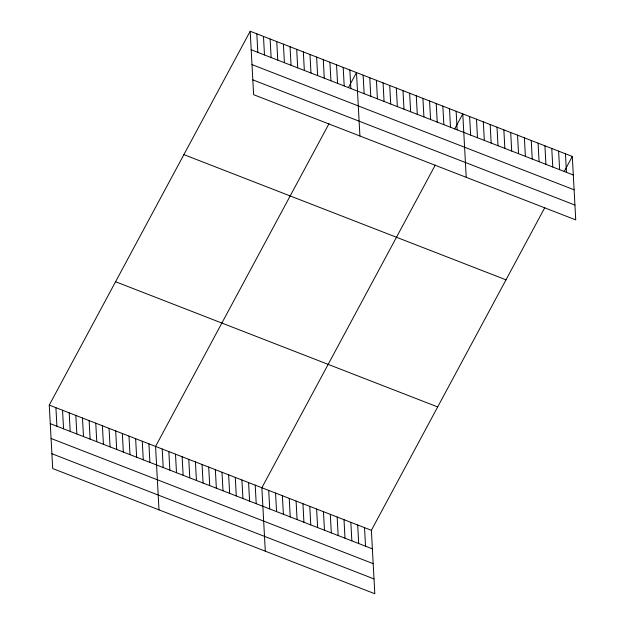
<?xml version="1.0" encoding="UTF-8"?>
<svg xmlns="http://www.w3.org/2000/svg" width="625" height="625" viewBox="0 0 625 625"><rect width="100%" height="100%" fill="white"/><g stroke="black" fill="none" stroke-linecap="round" stroke-linejoin="round"><path stroke-width="0.94" d="M544.789 207.648L371.375 530.312L374.812 593.75L52.695 468.547L49.266 405.109L250.188 31.25L572.305 156.453L575.734 219.891L253.625 94.688L250.188 31.25M328.969 123.766L155.562 446.43L158.992 509.867M348.367 87.672L356.484 72.562L359.922 136.008M435.266 165.078L261.859 487.742L265.297 551.18M454.664 128.992L462.781 113.883L466.219 177.32M564.18 171.555L572.305 156.453M251.188 49.789L573.305 174.992M251.992 64.602L574.109 189.805M252.82 79.867L574.938 205.07M183.883 154.625L506 279.828M115.57 281.734L437.68 406.938M49.266 405.109L371.375 530.312M50.266 423.648L372.383 548.852M51.07 438.469L373.18 563.664M51.898 453.734L374.008 578.93M565.453 153.789L566.461 172.328M558.609 151.133L559.617 169.672M551.766 148.469L552.773 167.008M544.922 145.812L545.93 164.344M538.078 143.148L539.078 161.688M531.234 140.484L532.234 159.023M524.391 137.828L525.391 156.367M517.539 135.164L518.547 153.703M510.695 132.508L511.703 151.047M503.852 129.844L504.859 148.383M497.008 127.188L498.008 145.727M490.164 124.523L491.164 143.062M483.32 121.867L484.32 140.406M476.477 119.203L477.477 137.742M469.625 116.547L470.633 135.078M456.141 111.297L457.141 129.836M449.492 108.719L450.5 127.258M442.852 106.133L443.859 124.672M436.211 103.555L437.211 122.094M429.562 100.969L430.57 119.508M422.922 98.391L423.922 116.93M416.281 95.805L417.281 114.344M409.633 93.227L410.641 111.766M402.992 90.641L403.992 109.18M396.344 88.062L397.352 106.602M389.703 85.477L390.711 104.016M383.062 82.898L384.062 101.438M376.414 80.312L377.422 98.852M369.773 77.734L370.773 96.273M363.125 75.148L364.133 93.688M349.844 69.984L350.844 88.523M343.195 67.398L344.203 85.938M364.531 527.648L365.539 546.188M336.555 64.82L337.555 83.359M357.688 524.992L358.688 543.531M329.914 62.234L330.914 80.773M350.844 522.328L351.844 540.867M323.266 59.656L324.273 78.195M344 519.672L345 538.211M316.625 57.07L317.625 75.609M337.156 517.008L338.156 535.547M309.977 54.492L310.984 73.031M330.305 514.352L331.312 532.891M303.336 51.906L304.344 70.445M323.461 511.688L324.469 530.227M296.695 49.328L297.695 67.867M316.617 509.031L317.625 527.57M290.047 46.742L291.055 65.281M309.773 506.367L310.773 524.906M283.406 44.164L284.406 62.703M302.93 503.703L303.93 522.242M276.758 41.578L277.766 60.117M296.086 501.047L297.086 519.586M270.117 39L271.125 57.539M289.234 498.383L290.242 516.922M263.477 36.414L264.477 54.953M282.391 495.727L283.398 514.266M256.828 33.836L257.836 52.367M275.547 493.062L276.555 511.602M268.703 490.406L269.711 508.945M255.211 485.164L256.219 503.703M248.57 482.578L249.578 501.117M241.93 480L242.93 498.539M235.281 477.414L236.289 495.953M228.641 474.836L229.641 493.375M222 472.25L223 490.789M215.352 469.664L216.359 488.203M208.711 467.086L209.711 485.625M202.062 464.5L203.07 483.039M195.422 461.922L196.43 480.461M188.781 459.336L189.781 477.875M182.133 456.758L183.141 475.297M175.492 454.172L176.492 472.711M168.844 451.594L169.852 470.133M162.203 449.008L163.211 467.547M148.914 443.844L149.922 462.383M142.273 441.266L143.273 459.805M135.633 438.68L136.633 457.219M128.984 436.102L129.992 454.641M122.344 433.516L123.344 452.055M115.695 430.938L116.703 449.469M109.055 428.352L110.062 446.891M102.414 425.766L103.414 444.305M95.766 423.187L96.773 441.727M89.125 420.602L90.125 439.141M82.484 418.023L83.484 436.562M75.836 415.438L76.844 433.977M69.195 412.859L70.195 431.398M62.547 410.273L63.555 428.812M55.906 407.695L56.914 426.234"/></g></svg>
